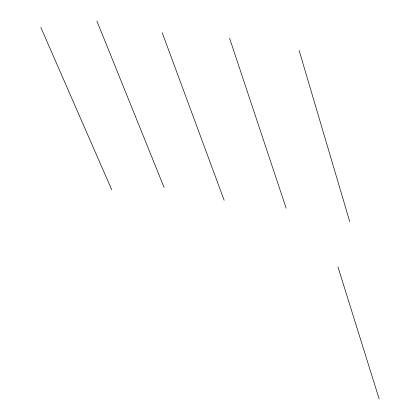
<?xml version="1.0" encoding="UTF-8"?>
<svg xmlns="http://www.w3.org/2000/svg" width="420" height="420" viewBox="0 0 420 420"><rect width="100%" height="100%" fill="white"/><g stroke="black" fill="none" stroke-linecap="round" stroke-linejoin="round"><path stroke-width="0.63" d="M40.835 27.405L111.689 189.693M96.889 21L164.115 187.504M162.194 32.66L224.159 200.272M229.561 38.183L286.156 208.194M337.948 266.889L379.166 399M299.14 50.51L349.745 221.645"/></g></svg>
